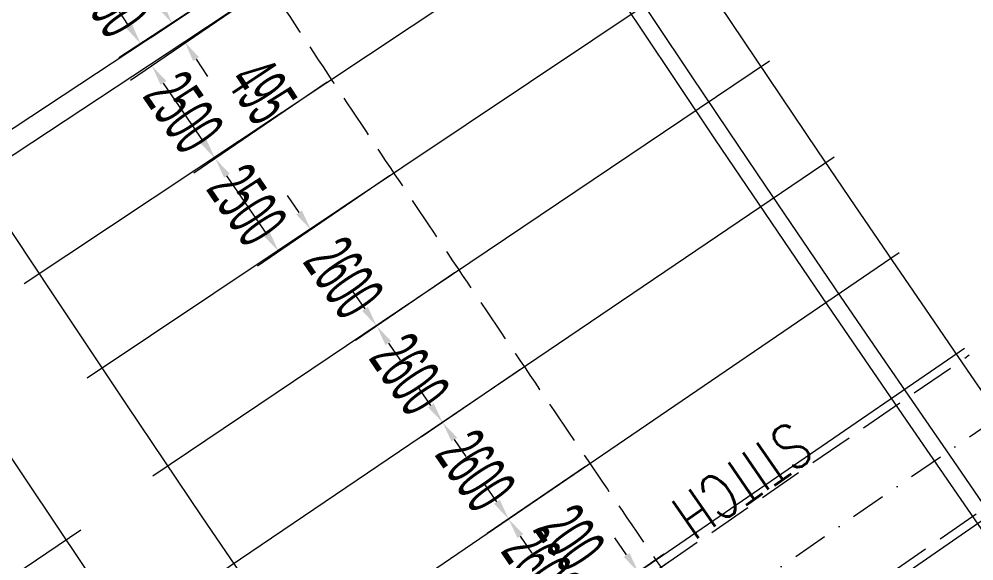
# Model space of a CAD drawing. Header units: millimetres. Extents: x 27228149 to 29012050, y 40856015 to 42918728.
# Drawn here: x 27513906 to 27535145, y 42206929 to 42218983 of the extents above; entities that cross this region are included whole.
import ezdxf

# ---------------------------------------------------------------- set-up
doc = ezdxf.new("R2010")
doc.units = ezdxf.units.MM
doc.header["$LTSCALE"] = 0.05
doc.linetypes.add('DGN Style 3', pattern=[27349.722329, 19535.51595, -7814.20638])
doc.linetypes.add('DGN Style 4', pattern=[31276.361035, 15628.41276, -7814.20638, 19.535516, -7814.20638])
doc.layers.get('Defpoints').update_dxf_attribs({"lineweight": 0})
for name, color, linetype, lineweight in [('InnerEdge_NB', 7, 'Continuous', 0), ('InnerEdge_SB', 7, 'Continuous', 0), ('OuterEdge_NBRamp', 7, 'Continuous', 0), ('OuterEdge_SB', 7, 'Continuous', 0), ('PlacementCurve_NB', 1, 'DGN Style 3', 0), ('PlacementCurve_NBRamp', 1, 'DGN Style 3', 0), ('PlacementCurve_SB', 1, 'DGN Style 3', 0), ('S-_ANOT----_A-', 7, 'Continuous', 0), ('S-_ANOT----_T-', 7, 'Continuous', 0), ('S-_GRIDLINE_E- Adjusted', 6, 'DGN Style 4', 0), ('S-_SEG-----_E-NB', 3, 'Continuous', 13), ('S-_SEG-----_E-SB', 3, 'Continuous', 13), ('S-_WALLLBW-_E-', 40, 'Continuous', 13)]:
    doc.layers.add(name, color=color, linetype=linetype, lineweight=lineweight)
doc.styles.add('Styletxt', font='txt.shx')
doc.styles.add('StyleWORKING', font='WORKING.shx')
doc.dimstyles.new('dim300', dxfattribs={"dimtxt": 750, "dimasz": 750, "dimexe": 375, "dimexo": 375, "dimgap": 375, "dimtad": 1, "dimdec": 0, "dimzin": 11, "dimdsep": 46, "dimtxsty": 'StyleWORKING', "dimsah": 1, "dimcen": 0.09, "dimclrd": 7, "dimclre": 7, "dimadec": 4, "dimazin": 3, "dimtfac": 1, "dimtdec": 0, "dimtmove": 0, "dimatfit": 3, "dimfxl": 1, "dimtolj": 1, "dimtzin": 0, "dimlwd": 0, "dimlwe": 0, "dimarcsym": 0})

# ---------------------------------------------------------------- blocks, each defined once
blk = doc.blocks.new('*D411')
at = {"layer": 'Defpoints', "color": 0, "linetype": 'Continuous', "transparency": 16777216}
for p in [(27519470, 42219726), (27516860, 42217941), (27520851, 42217642)]:
    blk.add_point(p, dxfattribs=at)
at = {"layer": 'S-_ANOT----_A-', "linetype": 'Continuous', "transparency": 16777216}
for p, q in [((27519375, 42219661), (27516385, 42217616)), ((27520756, 42217577), (27517796, 42215553))]:
    blk.add_line(p, q, dxfattribs=at)
at = {"layer": 'S-_ANOT----_A-', "color": 7, "linetype": 'Continuous', "lineweight": 0, "transparency": 16777216}
blk.add_line((27518011, 42216257), (27517119, 42217561), dxfattribs=at)
at = {"layer": 'S-_ANOT----_A-', "color": 7, "linetype": 'Continuous', "transparency": 16777216}
for points in [[(27517183, 42217605), (27517056, 42217518), (27516860, 42217941)], [(27518074, 42216300), (27517948, 42216214), (27518270, 42215877)]]:
    blk.add_solid(points, dxfattribs=at)
at = {"layer": 'S-_ANOT----_A-', "color": 0, "linetype": 'Continuous', "transparency": 16777216, "insert": (27517566, 42216910), "char_height": 1150, "attachment_point": 5, "rotation": 304.3584, "style": 'StyleWORKING'}
blk.add_mtext('\\A1;{\\W0.47826;\\C0;2500}', dxfattribs=at)
blk = doc.blocks.new('*D412')
at = {"layer": 'Defpoints', "color": 0, "linetype": 'Continuous', "transparency": 16777216}
for p in [(27520851, 42217642), (27518270, 42215877), (27522238, 42215561)]:
    blk.add_point(p, dxfattribs=at)
at = {"layer": 'S-_ANOT----_A-', "linetype": 'Continuous', "transparency": 16777216}
for p, q in [((27520756, 42217577), (27517796, 42215553)), ((27522143, 42215497), (27519207, 42213489))]:
    blk.add_line(p, q, dxfattribs=at)
at = {"layer": 'S-_ANOT----_A-', "color": 7, "linetype": 'Continuous', "lineweight": 0, "transparency": 16777216}
blk.add_line((27519422, 42214193), (27518530, 42215498), dxfattribs=at)
at = {"layer": 'S-_ANOT----_A-', "color": 7, "linetype": 'Continuous', "transparency": 16777216}
for points in [[(27518593, 42215541), (27518467, 42215454), (27518270, 42215877)], [(27519485, 42214237), (27519358, 42214150), (27519681, 42213814)]]:
    blk.add_solid(points, dxfattribs=at)
at = {"layer": 'S-_ANOT----_A-', "color": 0, "linetype": 'Continuous', "transparency": 16777216, "insert": (27518977, 42214846), "char_height": 1150, "attachment_point": 5, "rotation": 304.3584, "style": 'StyleWORKING'}
blk.add_mtext('\\A1;{\\W0.47826;\\C0;2500}', dxfattribs=at)
blk = doc.blocks.new('*D413')
at = {"layer": 'Defpoints', "color": 0, "linetype": 'Continuous', "transparency": 16777216}
for p in [(27522238, 42215561), (27523686, 42213402), (27521861, 42212154)]:
    blk.add_point(p, dxfattribs=at)
at = {"layer": 'S-_ANOT----_A-', "linetype": 'Continuous', "transparency": 16777216}
for p, q in [((27522143, 42215497), (27519919, 42213976)), ((27523591, 42213337), (27521386, 42211830))]:
    blk.add_line(p, q, dxfattribs=at)
at = {"layer": 'S-_ANOT----_A-', "color": 7, "linetype": 'Continuous', "lineweight": 0, "transparency": 16777216}
for p, q in [((27520134, 42214680), (27519874, 42215060)), ((27522120, 42211774), (27522380, 42211395))]:
    blk.add_line(p, q, dxfattribs=at)
at = {"layer": 'S-_ANOT----_A-', "color": 7, "linetype": 'Continuous', "transparency": 16777216}
for points in [[(27520197, 42214724), (27520070, 42214637), (27520393, 42214301)], [(27522183, 42211818), (27522057, 42211731), (27521861, 42212154)]]:
    blk.add_solid(points, dxfattribs=at)
at = {"layer": 'S-_ANOT----_A-', "color": 0, "linetype": 'Continuous', "transparency": 16777216, "insert": (27521128, 42213228), "char_height": 1150, "attachment_point": 5, "rotation": 304.3584, "style": 'StyleWORKING'}
blk.add_mtext('\\A1;{\\W0.47826;\\C0;2600}', dxfattribs=at)
blk = doc.blocks.new('*D414')
at = {"layer": 'Defpoints', "color": 0, "linetype": 'Continuous', "transparency": 16777216}
for p in [(27523686, 42213402), (27525141, 42211247), (27523328, 42210008)]:
    blk.add_point(p, dxfattribs=at)
at = {"layer": 'S-_ANOT----_A-', "linetype": 'Continuous', "transparency": 16777216}
for p, q in [((27523591, 42213337), (27521386, 42211830)), ((27525046, 42211183), (27522853, 42209683))]:
    blk.add_line(p, q, dxfattribs=at)
at = {"layer": 'S-_ANOT----_A-', "color": 7, "linetype": 'Continuous', "lineweight": 0, "transparency": 16777216}
for p, q in [((27521601, 42212534), (27521341, 42212914)), ((27523587, 42209628), (27523847, 42209248))]:
    blk.add_line(p, q, dxfattribs=at)
at = {"layer": 'S-_ANOT----_A-', "color": 7, "linetype": 'Continuous', "transparency": 16777216}
for points in [[(27521664, 42212577), (27521538, 42212491), (27521861, 42212154)], [(27523651, 42209671), (27523524, 42209585), (27523328, 42210008)]]:
    blk.add_solid(points, dxfattribs=at)
at = {"layer": 'S-_ANOT----_A-', "color": 0, "linetype": 'Continuous', "transparency": 16777216, "insert": (27522595, 42211082), "char_height": 1150, "attachment_point": 5, "rotation": 304.3584, "style": 'StyleWORKING'}
blk.add_mtext('\\A1;{\\W0.47826;\\C0;2600}', dxfattribs=at)
blk = doc.blocks.new('*D415')
at = {"layer": 'Defpoints', "color": 0, "linetype": 'Continuous', "transparency": 16777216}
for p in [(27525141, 42211247), (27526602, 42209097), (27524795, 42207862)]:
    blk.add_point(p, dxfattribs=at)
at = {"layer": 'S-_ANOT----_A-', "linetype": 'Continuous', "transparency": 16777216}
for p, q in [((27525046, 42211183), (27522853, 42209683)), ((27526507, 42209032), (27524321, 42207537))]:
    blk.add_line(p, q, dxfattribs=at)
at = {"layer": 'S-_ANOT----_A-', "color": 7, "linetype": 'Continuous', "lineweight": 0, "transparency": 16777216}
for p, q in [((27523068, 42210388), (27522809, 42210767)), ((27525055, 42207482), (27525314, 42207102))]:
    blk.add_line(p, q, dxfattribs=at)
at = {"layer": 'S-_ANOT----_A-', "color": 7, "linetype": 'Continuous', "transparency": 16777216}
for points in [[(27523132, 42210431), (27523005, 42210344), (27523328, 42210008)], [(27525118, 42207525), (27524992, 42207439), (27524795, 42207862)]]:
    blk.add_solid(points, dxfattribs=at)
at = {"layer": 'S-_ANOT----_A-', "color": 0, "linetype": 'Continuous', "transparency": 16777216, "insert": (27524063, 42208936), "char_height": 1150, "attachment_point": 5, "rotation": 304.3584, "style": 'StyleWORKING'}
blk.add_mtext('\\A1;{\\W0.47826;\\C0;2600}', dxfattribs=at)
blk = doc.blocks.new('*D900')
at = {"layer": 'Defpoints', "color": 0, "linetype": 'Continuous', "transparency": 16777216}
for p in [(27528346, 42207141), (27528459, 42206976), (27527681, 42206682)]:
    blk.add_point(p, dxfattribs=at)
at = {"layer": 'S-_ANOT----_A-', "color": 7, "linetype": 'Continuous', "lineweight": 0, "transparency": 16777216}
for p, q in [((27527420, 42207061), (27527159, 42207439)), ((27528056, 42206139), (27528318, 42205760))]:
    blk.add_line(p, q, dxfattribs=at)
at = {"layer": 'S-_ANOT----_A-', "linetype": 'Continuous', "transparency": 16777216}
for p, q in [((27528251, 42207075), (27527208, 42206355)), ((27528365, 42206911), (27527322, 42206191))]:
    blk.add_line(p, q, dxfattribs=at)
at = {"layer": 'S-_ANOT----_A-', "color": 7, "linetype": 'Continuous', "transparency": 16777216}
for points in [[(27527483, 42207104), (27527357, 42207017), (27527681, 42206682)], [(27528119, 42206182), (27527993, 42206095), (27527795, 42206518)]]:
    blk.add_solid(points, dxfattribs=at)
at = {"layer": 'S-_ANOT----_A-', "color": 0, "linetype": 'Continuous', "transparency": 16777216, "insert": (27526165, 42207440), "char_height": 1150, "attachment_point": 5, "rotation": 304.6148, "style": 'StyleWORKING'}
blk.add_mtext('\\A1;{\\W0.47826;\\C0;200}', dxfattribs=at)
blk = doc.blocks.new('*D902')
at = {"layer": 'Defpoints', "color": 0, "linetype": 'Continuous', "transparency": 16777216}
for p in [(27519438, 42220298), (27519712, 42219886), (27517314, 42218887)]:
    blk.add_point(p, dxfattribs=at)
at = {"layer": 'S-_ANOT----_A-', "linetype": 'Continuous', "transparency": 16777216}
for p, q in [((27519343, 42220235), (27516836, 42218569)), ((27519617, 42219822), (27517110, 42218156))]:
    blk.add_line(p, q, dxfattribs=at)
at = {"layer": 'S-_ANOT----_A-', "color": 7, "linetype": 'Continuous', "lineweight": 0, "transparency": 16777216}
for p, q in [((27517060, 42219270), (27516805, 42219654)), ((27517843, 42218092), (27518098, 42217708))]:
    blk.add_line(p, q, dxfattribs=at)
at = {"layer": 'S-_ANOT----_A-', "color": 7, "linetype": 'Continuous', "transparency": 16777216}
for points in [[(27517124, 42219313), (27516996, 42219228), (27517314, 42218887)], [(27517907, 42218134), (27517779, 42218049), (27517589, 42218475)]]:
    blk.add_solid(points, dxfattribs=at)
at = {"layer": 'S-_ANOT----_A-', "color": 0, "linetype": 'Continuous', "transparency": 16777216, "insert": (27519311, 42217382), "char_height": 1150, "attachment_point": 5, "rotation": 303.6004, "style": 'StyleWORKING'}
blk.add_mtext('\\A1;{\\W0.47826;\\C0;495}', dxfattribs=at)
blk = doc.blocks.new('*D1098')
at = {"layer": 'Defpoints', "color": 0, "linetype": 'Continuous', "transparency": 16777216}
for p in [(27517823, 42222228), (27515235, 42220525), (27519197, 42220139)]:
    blk.add_point(p, dxfattribs=at)
at = {"layer": 'S-_ANOT----_A-', "linetype": 'Continuous', "transparency": 16777216}
for p, q in [((27517727, 42222165), (27514754, 42220209)), ((27519101, 42220076), (27516128, 42218120))]:
    blk.add_line(p, q, dxfattribs=at)
at = {"layer": 'S-_ANOT----_A-', "color": 7, "linetype": 'Continuous', "lineweight": 0, "transparency": 16777216}
blk.add_line((27516356, 42218821), (27515487, 42220141), dxfattribs=at)
at = {"layer": 'S-_ANOT----_A-', "color": 7, "linetype": 'Continuous', "transparency": 16777216}
for points in [[(27515551, 42220183), (27515423, 42220099), (27515235, 42220525)], [(27516420, 42218863), (27516292, 42218779), (27516608, 42218436)]]:
    blk.add_solid(points, dxfattribs=at)
at = {"layer": 'S-_ANOT----_A-', "color": 0, "linetype": 'Continuous', "transparency": 16777216, "insert": (27515923, 42219482), "char_height": 1150, "attachment_point": 5, "rotation": 303.3373, "style": 'StyleWORKING'}
blk.add_mtext('\\A1;{\\W0.47826;\\C0;2500}', dxfattribs=at)
blk = doc.blocks.new('*D1099')
at = {"layer": 'Defpoints', "color": 0, "linetype": 'Continuous', "transparency": 16777216}
for p in [(27526602, 42209097), (27528069, 42206950), (27526263, 42205715)]:
    blk.add_point(p, dxfattribs=at)
at = {"layer": 'S-_ANOT----_A-', "linetype": 'Continuous', "transparency": 16777216}
for p, q in [((27526507, 42209032), (27524321, 42207537)), ((27527974, 42206885), (27525788, 42205391))]:
    blk.add_line(p, q, dxfattribs=at)
at = {"layer": 'S-_ANOT----_A-', "color": 7, "linetype": 'Continuous', "lineweight": 0, "transparency": 16777216}
for p, q in [((27524536, 42208241), (27524276, 42208621)), ((27526522, 42205335), (27526782, 42204956))]:
    blk.add_line(p, q, dxfattribs=at)
at = {"layer": 'S-_ANOT----_A-', "color": 7, "linetype": 'Continuous', "transparency": 16777216}
for points in [[(27524599, 42208285), (27524472, 42208198), (27524795, 42207862)], [(27526585, 42205379), (27526459, 42205292), (27526263, 42205715)]]:
    blk.add_solid(points, dxfattribs=at)
at = {"layer": 'S-_ANOT----_A-', "color": 0, "linetype": 'Continuous', "transparency": 16777216, "insert": (27525530, 42206789), "char_height": 1150, "attachment_point": 5, "rotation": 304.3584, "style": 'StyleWORKING'}
blk.add_mtext('\\A1;{\\W0.47826;\\C0;2600}', dxfattribs=at)

msp = doc.modelspace()

# ---------------------------------------------------------------- linework, layer by layer
at = {"layer": 'InnerEdge_NB'}
msp.add_lwpolyline([(27283724.5, 42878514.7, -0.0568157), (27345588.8, 42682480.7), (27368075.3, 42566916.3, 0.0263705), (27393633.3, 42464653, 0.0426618), (27458420.2, 42303807.1, 0.1075608), (27699785.7, 42006839.6, 0.026969), (27783127.3, 41947329.2), (27839783.5, 41911319.6)], format="xyb", dxfattribs=at)
at = {"layer": 'InnerEdge_SB', "extrusion": (0, 0, -1)}
msp.add_lwpolyline([(-27784629.2, 41949692.3, 0.026969), (-27701533.2, 42009027.3, 0.1075608), (-27460918.9, 42305070.6, 0.0691101), (-27370363.7, 42569291.8)], format="xyb", dxfattribs=at)
at = {"layer": 'OuterEdge_NBRamp', "extrusion": (0, 0, -1)}
msp.add_arc((-28261349, 42709830.8), 917400, 321.3000917, 327.5115726, dxfattribs=at)
at = {"layer": 'OuterEdge_SB'}
msp.add_arc((28261355.6, 42709836.2), 882808.3, 206.7701516, 231.3876643, dxfattribs=at)
at = {"layer": 'PlacementCurve_NB'}
msp.add_lwpolyline([(27288809.3, 42846343.4, -0.0480477), (27337834.2, 42680971.8), (27359958.8, 42567267.3, 0.0690894), (27451045.4, 42301107.2, 0.1079959), (27694979, 42000696.1, 0.0193193), (27725549.4, 41977271, 0.0146476), (27778701.6, 41940923.9), (27835716.4, 41904662.4)], format="xyb", dxfattribs=at)
at = {"layer": 'PlacementCurve_NBRamp'}
msp.add_lwpolyline([(27635265.1, 42030698.3), (27611982.7, 42058383.2), (27589280.9, 42086269.3), (27569129.4, 42109374), (27546519.9, 42137146.6, -0.0276788), (27487362.1, 42220234.4), (27469115.5, 42250954.1), (27454819.3, 42278027.7)], format="xyb", dxfattribs=at)
at = {"layer": 'PlacementCurve_SB'}
msp.add_lwpolyline([(27305541.4, 42854039, -0.0482858), (27355899.2, 42684467.3), (27377998.9, 42570890.3, 0.0688708), (27467496.8, 42309348.2, 0.1110949), (27715510, 42007942.3, 0.028125), (27802629.8, 41947720.4), (27845874.9, 41921290)], format="xyb", dxfattribs=at)
at = {"layer": 'S-_GRIDLINE_E- Adjusted'}
msp.add_line((27504134.3, 42188404.4), (27568730.4, 42232886), dxfattribs=at)
at = {"layer": 'S-_SEG-----_E-NB'}
msp.add_line((27504123.1, 42200107.6), (27515283, 42207619.9), dxfattribs=at)
at = {"layer": 'S-_SEG-----_E-SB'}
for p, q in [((27512352.6, 42215623.1), (27526149.9, 42224726.9)), ((27512628.2, 42215205.7), (27526420.4, 42224317.2)), ((27514021.9, 42213102.5), (27527788.4, 42222252.7)), ((27515421.5, 42211003.2), (27529162.2, 42220192.1)), ((27516883.3, 42208824.1), (27530597.1, 42218053.2)), ((27518351.5, 42206649.3), (27532038.3, 42215918.5)), ((27519826, 42204478.9), (27533485.7, 42213788)), ((27521306.9, 42202312.7), (27534939.3, 42211661.7)), ((27523253, 42199486.6), (27536849.5, 42208887.7))]:
    msp.add_line(p, q, dxfattribs=at)
at = {"layer": 'S-_SEG-----_E-SB', "linetype": 'DGN Style 3'}
for p, q in [((27521429.2, 42202135.1), (27535043.4, 42211509.9)), ((27523130.7, 42199664.2), (27536744.8, 42209039.1))]:
    msp.add_line(p, q, dxfattribs=at)
at = {"layer": 'S-_WALLLBW-_E-'}
for radius in [881058.3, 882458.3]:
    msp.add_arc((28261355.6, 42709836.2), radius, 206.7701516, 231.3876645, dxfattribs=at)
at = {"layer": 'S-_WALLLBW-_E-', "extrusion": (0, 0, -1)}
for radius in [917750, 919150]:
    msp.add_arc((-28261349, 42709830.8), radius, 321.3000917, 327.5115726, dxfattribs=at)

# ---------------------------------------------------------------- texts
at = {"layer": 'S-_ANOT----_T-', "linetype": 'Continuous', "style": 'Styletxt', "width": 0.75}
msp.add_text('STITCH', height=1000, rotation=214.66132, dxfattribs=at).set_placement((27531067.1, 42210070.4))

# ---------------------------------------------------------------- dimensions: what is measured, and where the dimension line sits
at = {"layer": 'S-_ANOT----_A-', "linetype": 'Continuous'}
for base, p1, p2, angle, override, picture, middle, turn in [((27515234.6, 42220525.1), (27519196.9, 42220139.1), (27517823, 42222227.8), 123.33734, {"dimscale": 1000, "dimtxt": 1.15, "dimasz": 0.46, "dimexe": 0.575, "dimexo": 0.115, "dimgap": 0.2875, "dimtad": 1, "dimtih": 0, "dimtoh": 0, "dimlfac": 1, "dimsah": 1, "dimcen": 0, "dimse1": 0, "dimse2": 0, "dimclre": 256, "dimclrt": 0, "dimtol": 0, "dimtfac": 1, "dimtofl": 0, "dimtmove": 2, "dimatfit": 3, "dimfrac": 0, "dimtolj": 1, "dimlwe": 65535}, '*D1098', (27515922.7, 42219481.5), 303.33734), ((27517314.5, 42218887.3), (27519712.5, 42219885.8), (27519438.3, 42220298.4), 123.60038, {"dimscale": 1000, "dimtxt": 1.15, "dimasz": 0.46, "dimexe": 0.575, "dimexo": 0.115, "dimgap": 0.2875, "dimtad": 1, "dimtih": 0, "dimtoh": 0, "dimlfac": 1, "dimsah": 1, "dimcen": 0, "dimse1": 0, "dimse2": 0, "dimclre": 256, "dimclrt": 0, "dimtol": 0, "dimtfac": 1, "dimtofl": 0, "dimtmove": 2, "dimatfit": 3, "dimfrac": 0, "dimtolj": 1, "dimlwe": 65535}, '*D902', (27519311.1, 42217381.8), 303.60038), ((27516859.6, 42217941), (27520850.9, 42217641.6), (27519470, 42219725.5), 124.35841, {"dimscale": 1000, "dimtxt": 1.15, "dimasz": 0.46, "dimexe": 0.575, "dimexo": 0.115, "dimgap": 0.2875, "dimtad": 1, "dimtih": 0, "dimtoh": 0, "dimlfac": 1, "dimsah": 1, "dimcen": 0, "dimse1": 0, "dimse2": 0, "dimclre": 256, "dimclrt": 0, "dimtol": 0, "dimtfac": 1, "dimtofl": 0, "dimtmove": 2, "dimatfit": 3, "dimfrac": 0, "dimtolj": 1, "dimlwe": 65535}, '*D411', (27517566.2, 42216910), 304.35841), ((27518270.4, 42215877.4), (27522237.7, 42215561.5), (27520850.9, 42217641.6), 124.35841, {"dimscale": 1000, "dimtxt": 1.15, "dimasz": 0.46, "dimexe": 0.575, "dimexo": 0.115, "dimgap": 0.2875, "dimtad": 1, "dimtih": 0, "dimtoh": 0, "dimlfac": 1, "dimsah": 1, "dimcen": 0, "dimse1": 0, "dimse2": 0, "dimclre": 256, "dimclrt": 0, "dimtol": 0, "dimtfac": 1, "dimtofl": 0, "dimtmove": 2, "dimatfit": 3, "dimfrac": 0, "dimtolj": 1, "dimlwe": 65535}, '*D412', (27518977, 42214846.3), 304.35841), ((27521860.6, 42212154.2), (27522237.7, 42215561.5), (27523686.2, 42213402.3), 124.35841, {"dimscale": 1000, "dimtxt": 1.15, "dimasz": 0.46, "dimexe": 0.575, "dimexo": 0.115, "dimgap": 0.2875, "dimtad": 1, "dimjust": 0, "dimtih": 0, "dimtoh": 0, "dimlfac": 1, "dimsah": 1, "dimcen": 0, "dimse1": 0, "dimse2": 0, "dimclre": 256, "dimclrt": 0, "dimtol": 0, "dimtfac": 1, "dimtofl": 0, "dimtmove": 2, "dimatfit": 3, "dimfrac": 0, "dimtolj": 1, "dimlwe": 65535}, '*D413', (27521128, 42213228.1), 304.35841), ((27523327.9, 42210007.9), (27523686.2, 42213402.3), (27525141, 42211247.4), 124.35841, {"dimscale": 1000, "dimtxt": 1.15, "dimasz": 0.46, "dimexe": 0.575, "dimexo": 0.115, "dimgap": 0.2875, "dimtad": 1, "dimjust": 0, "dimtih": 0, "dimtoh": 0, "dimlfac": 1, "dimsah": 1, "dimcen": 0, "dimse1": 0, "dimse2": 0, "dimclre": 256, "dimclrt": 0, "dimtol": 0, "dimtfac": 1, "dimtofl": 0, "dimtmove": 2, "dimatfit": 3, "dimfrac": 0, "dimtolj": 1, "dimlwe": 65535}, '*D414', (27522595.4, 42211081.8), 304.35841), ((27524795.2, 42207861.5), (27525141, 42211247.4), (27526602, 42209096.8), 124.35841, {"dimscale": 1000, "dimtxt": 1.15, "dimasz": 0.46, "dimexe": 0.575, "dimexo": 0.115, "dimgap": 0.2875, "dimtad": 1, "dimjust": 0, "dimtih": 0, "dimtoh": 0, "dimlfac": 1, "dimsah": 1, "dimcen": 0, "dimse1": 0, "dimse2": 0, "dimclre": 256, "dimclrt": 0, "dimtol": 0, "dimtfac": 1, "dimtofl": 0, "dimtmove": 2, "dimatfit": 3, "dimfrac": 0, "dimtolj": 1, "dimlwe": 65535}, '*D415', (27524062.7, 42208935.5), 304.35841), ((27526262.6, 42205715.2), (27526602, 42209096.8), (27528069.4, 42206950.4), 124.35841, {"dimscale": 1000, "dimtxt": 1.15, "dimasz": 0.46, "dimexe": 0.575, "dimexo": 0.115, "dimgap": 0.2875, "dimtad": 1, "dimjust": 0, "dimtih": 0, "dimtoh": 0, "dimlfac": 1, "dimsah": 1, "dimcen": 0, "dimse1": 0, "dimse2": 0, "dimclre": 256, "dimclrt": 0, "dimtol": 0, "dimtfac": 1, "dimtofl": 0, "dimtmove": 2, "dimatfit": 3, "dimfrac": 0, "dimtolj": 1, "dimlwe": 65535}, '*D1099', (27525530.1, 42206789.1), 304.35841), ((27527681.4, 42206682.1), (27528459.2, 42206976), (27528345.6, 42207140.6), 124.61478, {"dimscale": 1000, "dimtxt": 1.15, "dimasz": 0.46, "dimexe": 0.575, "dimexo": 0.115, "dimgap": 0.2875, "dimtad": 1, "dimtih": 0, "dimtoh": 0, "dimlfac": 1, "dimsah": 1, "dimcen": 0, "dimse1": 0, "dimse2": 0, "dimclre": 256, "dimclrt": 0, "dimtol": 0, "dimtfac": 1, "dimtofl": 0, "dimtmove": 2, "dimatfit": 3, "dimfrac": 0, "dimtolj": 1, "dimlwe": 65535}, '*D900', (27526165.2, 42207440), 304.61478)]:
    dim = msp.add_linear_dim(base=base, p1=p1, p2=p2, angle=angle, text='{\\W0.47826;\\C0;<>}', dimstyle='dim300', override=override, dxfattribs=at)
    dim.commit()
    dim.dimension.update_dxf_attribs({"geometry": picture, "text_midpoint": middle, "dimtype": 160, "text_rotation": turn})

doc.saveas('drawing.dxf')
